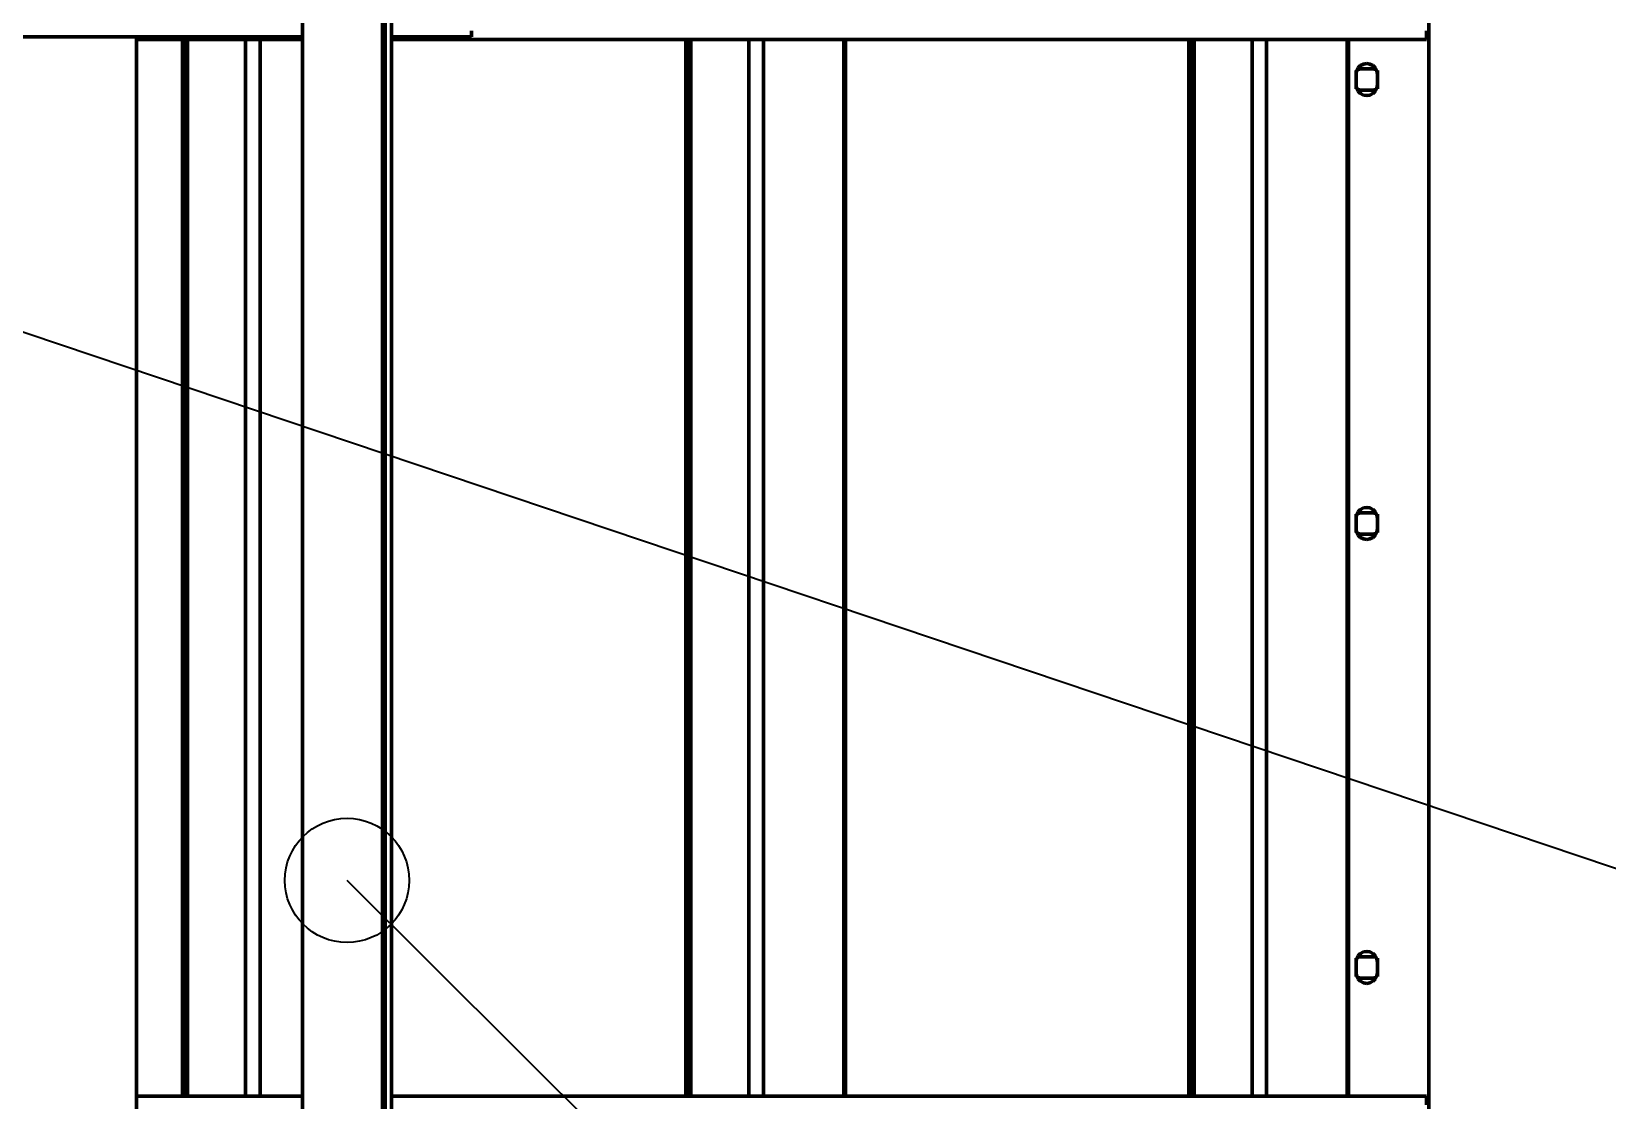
# Model space of a CAD drawing. Header units: millimetres. Extents: x 0 to 594, y 0 to 420.
# Drawn here: x 76.35 to 94.09, y 292.4 to 304.44 of the extents above; entities that cross this region are included whole.
import ezdxf

# ---------------------------------------------------------------- set-up
doc = ezdxf.new("R2010")
doc.units = ezdxf.units.MM

msp = doc.modelspace()

# ---------------------------------------------------------------- linework, layer by layer
at = {"color": 1, "lineweight": 70}
for p, q in [((79.4, 285.38), (79.4, 322.38)), ((80.3, 285.38), (80.3, 322.38)), ((80.33, 306.585), (80.33, 285.38)), ((80.4, 285.38), (80.4, 306.548)), ((92.079, 281.4), (92.079, 306.4)), ((81.3, 304.433), (81.3, 304.451)), ((92.053, 304.35), (92.053, 304.45)), ((44.68, 304.38), (79.4, 304.38)), ((79.4, 304.38), (44.68, 304.38)), ((77.53, 304.38), (77.53, 285.38)), ((77.53, 304.35), (79.4, 304.35)), ((78.047, 304.35), (78.047, 292.45)), ((78.064, 304.35), (78.064, 292.45)), ((78.105, 304.35), (78.105, 292.45)), ((78.757, 304.35), (78.757, 292.45)), ((78.922, 304.35), (78.922, 292.45)), ((80.4, 304.38), (81.3, 304.38)), ((81.3, 304.38), (80.4, 304.38)), ((80.4, 304.35), (92.053, 304.35)), ((81.3, 304.417), (81.3, 304.433)), ((81.3, 304.404), (81.3, 304.417)), ((81.3, 304.394), (81.3, 304.404)), ((81.3, 304.386), (81.3, 304.394)), ((81.3, 304.382), (81.3, 304.386)), ((81.3, 304.38), (81.3, 304.382)), ((83.713, 304.35), (83.713, 292.45)), ((83.73, 304.35), (83.73, 292.45)), ((83.771, 304.35), (83.771, 292.45)), ((84.422, 304.35), (84.422, 292.45)), ((84.587, 304.35), (84.587, 292.45)), ((85.493, 304.35), (85.493, 292.45)), ((85.511, 304.35), (85.511, 292.45)), ((89.378, 304.35), (89.378, 292.45)), ((89.395, 304.35), (89.395, 292.45)), ((89.436, 304.35), (89.436, 292.45)), ((90.088, 304.35), (90.088, 292.45)), ((90.252, 304.35), (90.252, 292.45)), ((91.159, 304.35), (91.159, 292.45)), ((91.176, 304.35), (91.176, 292.45)), ((91.259, 304.004), (91.259, 303.96)), ((91.265, 303.998), (91.259, 303.96)), ((91.259, 303.96), (91.259, 303.84)), ((91.282, 304.031), (91.265, 303.998)), ((91.294, 304.018), (91.27, 304.01)), ((91.308, 304.058), (91.282, 304.031)), ((91.319, 304.02), (91.294, 304.018)), ((91.342, 304.075), (91.308, 304.058)), ((91.439, 304.02), (91.319, 304.02)), ((91.379, 304.08), (91.342, 304.075)), ((91.416, 304.075), (91.379, 304.08)), ((91.449, 304.058), (91.416, 304.075)), ((91.464, 304.018), (91.439, 304.02)), ((91.476, 304.031), (91.449, 304.058)), ((91.488, 304.01), (91.464, 304.018)), ((91.493, 303.998), (91.476, 304.031)), ((91.499, 303.96), (91.493, 303.998)), ((91.499, 303.96), (91.499, 304.004)), ((91.499, 303.84), (91.499, 303.96)), ((91.259, 303.84), (91.265, 303.803)), ((91.259, 303.84), (91.259, 303.797)), ((91.265, 303.803), (91.282, 303.77)), ((91.27, 303.791), (91.294, 303.783)), ((91.282, 303.77), (91.308, 303.743)), ((91.294, 303.783), (91.319, 303.78)), ((91.308, 303.743), (91.342, 303.726)), ((91.319, 303.78), (91.439, 303.78)), ((91.416, 303.726), (91.449, 303.743)), ((91.439, 303.78), (91.464, 303.783)), ((91.449, 303.743), (91.476, 303.77)), ((91.464, 303.783), (91.488, 303.791)), ((91.476, 303.77), (91.493, 303.803)), ((91.493, 303.803), (91.499, 303.84)), ((91.499, 303.797), (91.499, 303.84)), ((91.342, 303.726), (91.379, 303.72)), ((91.379, 303.72), (91.416, 303.726)), ((91.259, 299.004), (91.259, 298.96)), ((91.265, 298.998), (91.259, 298.96)), ((91.259, 298.96), (91.259, 298.84)), ((91.282, 299.031), (91.265, 298.998)), ((91.294, 299.018), (91.27, 299.01)), ((91.308, 299.058), (91.282, 299.031)), ((91.319, 299.02), (91.294, 299.018)), ((91.342, 299.075), (91.308, 299.058)), ((91.439, 299.02), (91.319, 299.02)), ((91.379, 299.08), (91.342, 299.075)), ((91.416, 299.075), (91.379, 299.08)), ((91.449, 299.058), (91.416, 299.075)), ((91.464, 299.018), (91.439, 299.02)), ((91.476, 299.031), (91.449, 299.058)), ((91.488, 299.01), (91.464, 299.018)), ((91.493, 298.998), (91.476, 299.031)), ((91.499, 298.96), (91.493, 298.998)), ((91.499, 298.96), (91.499, 299.004)), ((91.499, 298.84), (91.499, 298.96)), ((91.259, 298.84), (91.265, 298.803)), ((91.259, 298.84), (91.259, 298.797)), ((91.265, 298.803), (91.282, 298.77)), ((91.27, 298.791), (91.294, 298.783)), ((91.294, 298.783), (91.319, 298.78)), ((91.319, 298.78), (91.439, 298.78)), ((91.439, 298.78), (91.464, 298.783)), ((91.464, 298.783), (91.488, 298.791)), ((91.476, 298.77), (91.493, 298.803)), ((91.493, 298.803), (91.499, 298.84)), ((91.499, 298.797), (91.499, 298.84)), ((91.282, 298.77), (91.308, 298.743)), ((91.308, 298.743), (91.342, 298.726)), ((91.342, 298.726), (91.379, 298.72)), ((91.379, 298.72), (91.416, 298.726)), ((91.416, 298.726), (91.449, 298.743)), ((91.449, 298.743), (91.476, 298.77)), ((91.259, 294.004), (91.259, 293.96)), ((91.265, 293.998), (91.259, 293.96)), ((91.282, 294.031), (91.265, 293.998)), ((91.294, 294.018), (91.27, 294.01)), ((91.308, 294.058), (91.282, 294.031)), ((91.319, 294.02), (91.294, 294.018)), ((91.342, 294.075), (91.308, 294.058)), ((91.439, 294.02), (91.319, 294.02)), ((91.379, 294.08), (91.342, 294.075)), ((91.416, 294.075), (91.379, 294.08)), ((91.449, 294.058), (91.416, 294.075)), ((91.464, 294.018), (91.439, 294.02)), ((91.476, 294.031), (91.449, 294.058)), ((91.488, 294.01), (91.464, 294.018)), ((91.493, 293.998), (91.476, 294.031)), ((91.499, 293.96), (91.493, 293.998)), ((91.499, 293.96), (91.499, 294.004)), ((91.259, 293.96), (91.259, 293.84)), ((91.259, 293.84), (91.265, 293.803)), ((91.259, 293.84), (91.259, 293.797)), ((91.265, 293.803), (91.282, 293.77)), ((91.476, 293.77), (91.493, 293.803)), ((91.493, 293.803), (91.499, 293.84)), ((91.499, 293.84), (91.499, 293.96)), ((91.499, 293.797), (91.499, 293.84)), ((91.27, 293.791), (91.294, 293.783)), ((91.282, 293.77), (91.308, 293.743)), ((91.294, 293.783), (91.319, 293.78)), ((91.308, 293.743), (91.342, 293.726)), ((91.319, 293.78), (91.439, 293.78)), ((91.342, 293.726), (91.379, 293.72)), ((91.379, 293.72), (91.416, 293.726)), ((91.416, 293.726), (91.449, 293.743)), ((91.439, 293.78), (91.464, 293.783)), ((91.449, 293.743), (91.476, 293.77)), ((91.464, 293.783), (91.488, 293.791)), ((77.53, 292.45), (79.4, 292.45)), ((80.4, 292.45), (92.053, 292.45)), ((92.053, 292.35), (92.053, 292.45))]:
    msp.add_line(p, q, dxfattribs=at)
at = {"color": 7, "lineweight": 35}
for p, q in [((100.455, 292.9), (62.17, 305.8)), ((102.142, 272.716), (79.9, 294.88))]:
    msp.add_line(p, q, dxfattribs=at)
msp.add_circle((79.9, 294.88), 0.7, dxfattribs=at)

doc.saveas('drawing.dxf')
